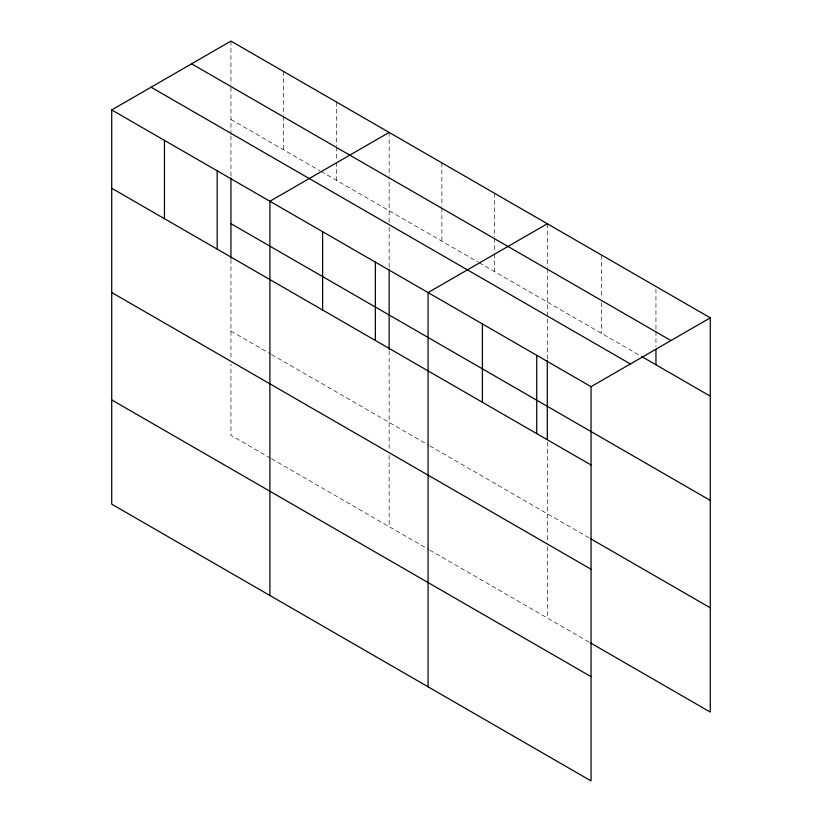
<?xml version="1.0" encoding="UTF-8"?>
<svg xmlns="http://www.w3.org/2000/svg" width="822" height="822" viewBox="0 0 822 822"><rect width="100%" height="100%" fill="white"/><g stroke="black" fill="none" stroke-linecap="round" stroke-linejoin="round"><path stroke-width="0.62" stroke-dasharray="4.11 3.08" d="M230.951 135.949L230.951 176.627M230.951 134.674L230.951 86.033M389.135 227.262L389.135 267.951M389.135 222.176L389.135 177.357M230.951 119.416L319.933 170.781M321.032 171.418L478.106 262.105M479.205 262.742L640.43 355.823M230.951 331.081L270.5 353.912M271.599 354.539L428.673 445.226M429.772 445.863L589.436 538.04M270.5 458.162L230.951 435.331L230.951 364.136M271.599 458.799L428.673 549.486M429.772 550.113L589.436 642.301M655.956 289.036L655.956 330.125M655.956 331.41L655.956 346.812M601.632 255.108L601.632 297.472M601.632 302.609L601.632 333.424M547.308 223.748L547.308 267.397M547.308 268.681L547.308 359.276M547.308 442.113L547.308 541.688M547.308 546.774L547.308 617.969M494.577 193.304L494.577 236.952M494.577 238.236L494.577 252.364M494.577 253.649L494.577 271.62M441.856 162.859L441.856 206.517M441.856 207.802L441.856 241.175M389.135 132.424L389.135 176.072M389.135 350.788L389.135 450.374M389.135 455.46L389.135 526.655M336.404 101.979L336.404 145.638M336.404 146.912L336.404 161.04M336.404 162.324L336.404 180.295M283.682 71.545L283.682 115.193M283.682 116.477L283.682 149.861M230.951 41.1L230.951 84.748M230.951 259.475L230.951 359.05"/><path stroke-width="1.23" d="M111.72 109.932L591.049 386.669L591.049 780.9L111.72 504.163L111.72 109.932L230.951 41.1L710.28 317.837L710.28 712.068L590.545 642.938M389.135 132.424L269.904 201.256L269.904 595.488M547.308 223.748L428.077 292.581L428.077 686.812M591.049 386.669L710.28 317.837M191.608 63.818L670.927 340.544M641.54 356.471L710.28 396.153M151.073 87.224L630.392 363.951M230.951 223.666L710.28 500.403M111.72 188.259L591.049 464.985M590.545 538.687L710.28 607.807M111.72 292.509L591.049 569.235M111.72 399.913L591.049 676.65M655.956 349.381L655.956 364.783M547.308 360.539L547.308 439.554M536.725 355.31L536.725 433.626M482.401 323.94L482.401 402.256M389.135 269.226L389.135 349.514M375.356 262.136L375.356 340.452M322.625 231.701L322.625 310.017M230.951 177.901L230.951 258.19M217.172 170.822L217.172 249.138M164.451 140.377L164.451 218.693"/></g></svg>
